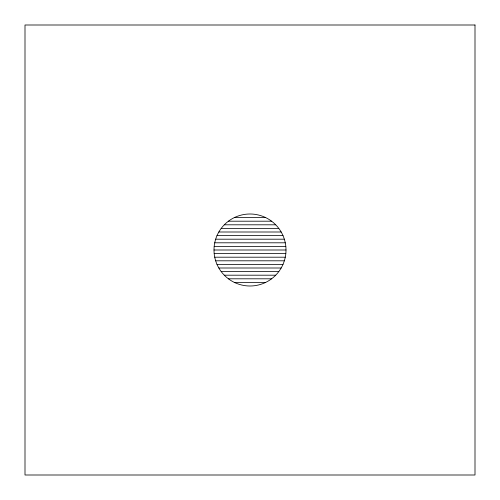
<?xml version="1.0" encoding="UTF-8"?>
<svg xmlns="http://www.w3.org/2000/svg" width="500" height="500" viewBox="0 0 500 500"><rect width="100%" height="100%" fill="white"/><g stroke="black" fill="none" stroke-linecap="round" stroke-linejoin="round"><path stroke-width="0.75" d="M234.306 217.6L265.694 217.6M228.4 221.2L271.6 221.2M224.294 224.8L275.706 224.8M221.2 228.4L278.8 228.4M218.825 232L281.175 232M217.006 235.6L282.994 235.6M215.656 239.2L284.344 239.2M214.725 242.8L285.275 242.8M214.181 246.4L285.819 246.4M214 250L286 250A36 36 0 0 1 232 281.175A36 36 0 0 1 232 218.825A36 36 0 0 1 286 250M214.181 253.6L285.819 253.6M214.725 257.2L285.275 257.2M215.656 260.8L284.344 260.8M217.006 264.4L282.994 264.4M218.825 268L281.175 268M221.2 271.6L278.8 271.6M224.294 275.2L275.706 275.2M228.4 278.8L271.6 278.8M234.306 282.4L265.694 282.4M475 25L25 25L25 475L475 475L475 25"/></g></svg>
